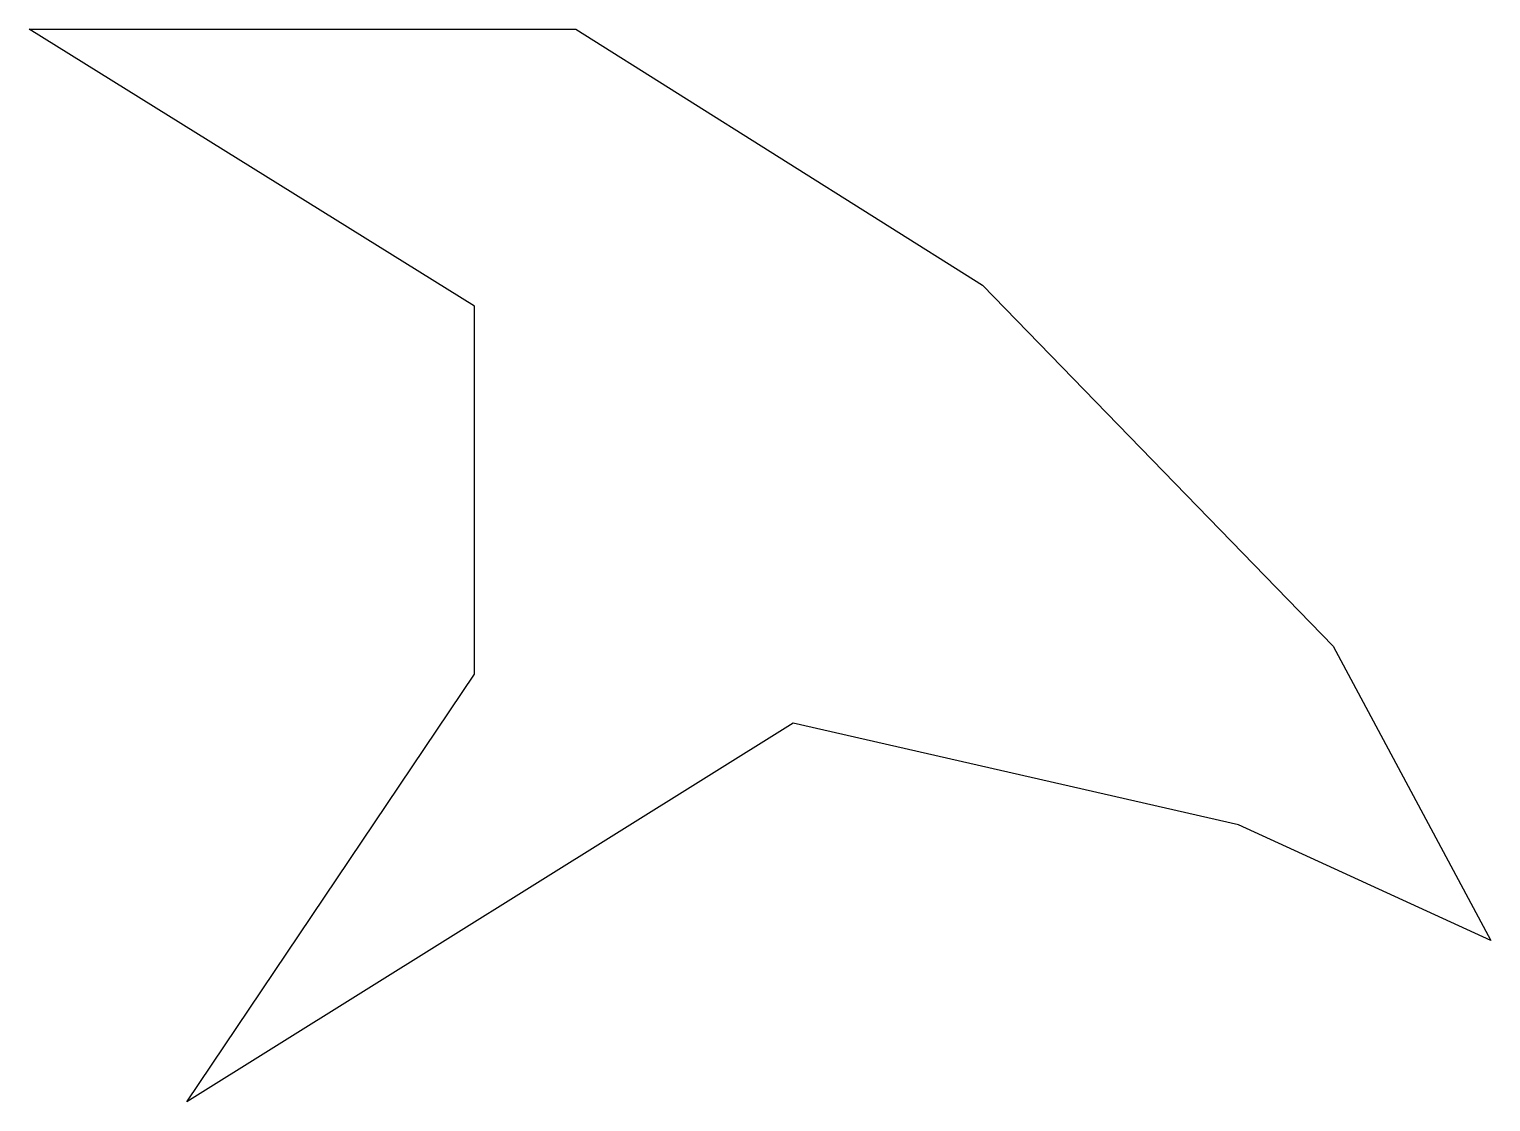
# Model space of a CAD drawing. Header units: metres. Extents: x -4 to 4, y -2.94 to 2.94.
import ezdxf

# ---------------------------------------------------------------- set-up
doc = ezdxf.new("R2010")
doc.units = ezdxf.units.M

msp = doc.modelspace()

# ---------------------------------------------------------------- linework, layer by layer
msp.add_lwpolyline([(-4, 2.9353), (-1.0072, 2.9353), (1.2182, 1.5348), (3.1367, -0.4412), (4, -2.0528), (2.6187, -1.4197), (0.1823, -0.8633), (-3.1367, -2.9353), (-1.5635, -0.5947), (-1.5635, 1.4197), (-4, 2.9353)], close=True)

doc.saveas('drawing.dxf')
